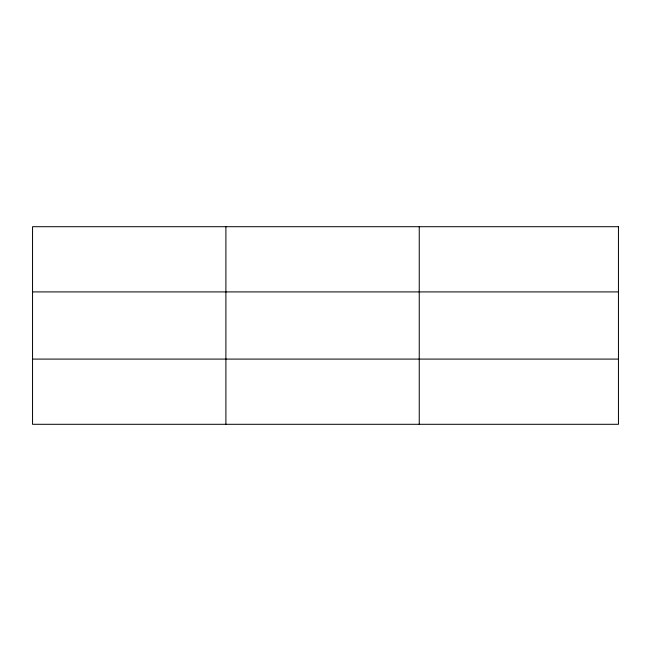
<?xml version="1.0" encoding="UTF-8"?>
<svg xmlns="http://www.w3.org/2000/svg" width="651" height="651" viewBox="0 0 651 651"><rect width="100%" height="100%" fill="white"/><g stroke="black" fill="none" stroke-linecap="round" stroke-linejoin="round"><path stroke-width="0.98" d="M225.897 226.703L225.897 424.297M419.244 226.703L419.244 424.297M32.55 291.908L618.45 291.908M32.55 359.092L618.45 359.092M618.45 226.703L618.45 424.297L32.55 424.297L32.55 226.703L618.45 226.703"/></g></svg>
